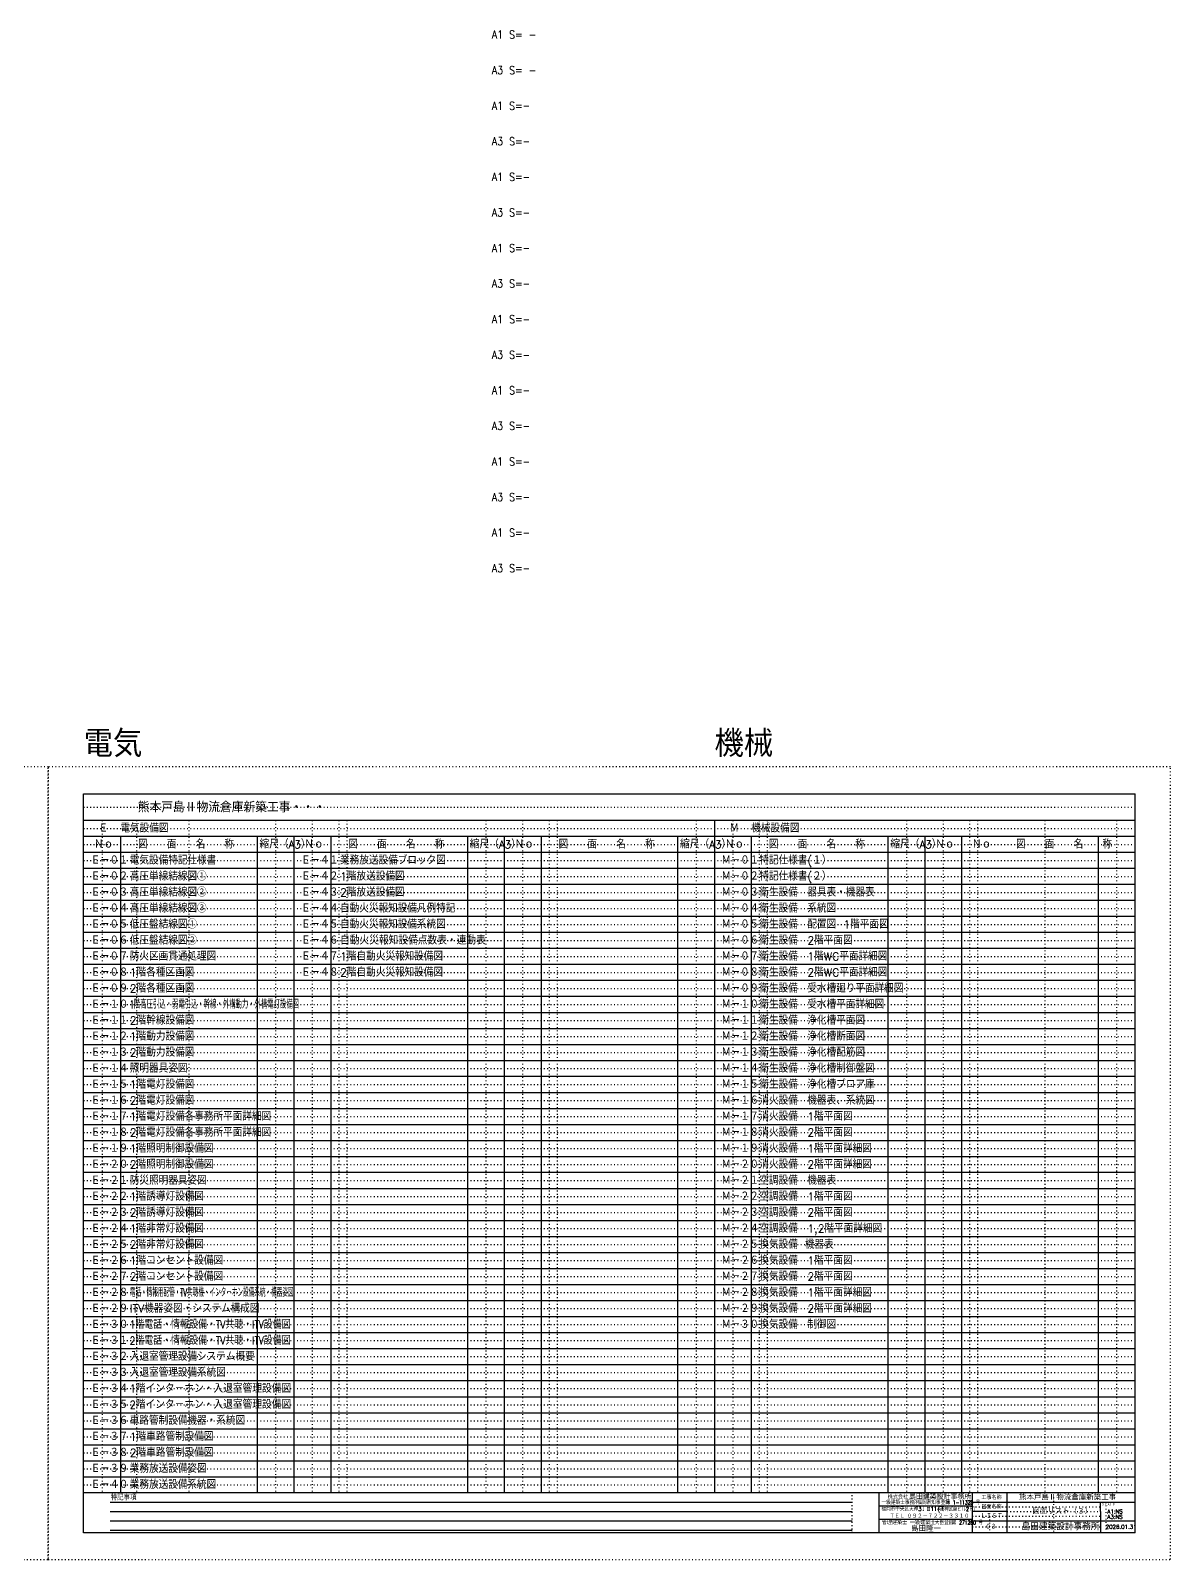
# Model space of a CAD drawing. Extents: x -3625 to 122525, y 27200 to 84500.
# Drawn here: x 79813 to 122525, y 27200 to 84500 of the extents above; entities that cross this region are included whole.
import ezdxf
from ezdxf.enums import TextEntityAlignment as Align

# ---------------------------------------------------------------- set-up
doc = ezdxf.new("R2010")
doc.units = 0
doc.header["$LTSCALE"] = 50
doc.header["$MEASUREMENT"] = 0
doc.linetypes.add('DOT', pattern=[2.5, 0.625, -1.875])
for name, color, linetype in [('99_頁番号', 4, 'CONTINUOUS'), ('_1-8_設備', 7, 'CONTINUOUS'), ('_F-0_補助線', 7, 'CONTINUOUS'), ('ADD_LINE', 7, 'CONTINUOUS')]:
    doc.layers.add(name, color=color, linetype=linetype)
doc.styles.add('DRACAD', font='txt', dxfattribs={"width": 0.85, "bigfont": 'extfont2'})
doc.styles.get("Standard").update_dxf_attribs({"font": 'txt', "bigfont": 'bigfont.shx'})

msp = doc.modelspace()

# ---------------------------------------------------------------- linework, layer by layer
at = {"layer": '_1-8_設備', "color": 3, "linetype": 'Continuous'}
for p, q in [((121200, 54900), (81800, 54900)), ((121200, 54900), (81800, 54900)), ((121200, 54900), (81800, 54900)), ((121200, 54300), (81800, 54300)), ((83180, 54300), (83180, 29700)), ((88300, 54300), (88300, 29700)), ((91060, 54300), (91060, 34500)), ((96180, 54300), (96180, 29700)), ((98940, 54300), (98940, 29700)), ((104060, 54300), (104060, 29700)), ((106820, 54300), (106820, 29700)), ((111940, 54300), (111940, 29700)), ((114700, 54300), (114700, 29700)), ((119820, 54300), (119820, 29700)), ((121200, 53700), (81800, 53700)), ((121200, 53100), (81800, 53100)), ((121200, 52500), (81800, 52500)), ((121200, 51900), (81800, 51900)), ((121200, 51300), (81800, 51300)), ((121200, 50700), (81800, 50700)), ((121200, 50100), (81800, 50100)), ((121200, 49500), (81800, 49500)), ((121200, 48900), (81800, 48900)), ((121200, 48300), (81800, 48300)), ((81800, 47700), (121200, 47700)), ((81800, 47100), (121200, 47100)), ((81800, 46500), (121200, 46500)), ((81800, 45900), (121200, 45900)), ((121200, 45300), (81800, 45300)), ((81800, 44700), (121200, 44700)), ((81800, 44100), (121200, 44100)), ((81800, 43500), (121200, 43500)), ((81800, 42900), (121200, 42900)), ((81800, 42300), (121200, 42300)), ((121200, 41700), (81800, 41700)), ((81800, 41100), (121200, 41100)), ((81800, 40500), (121200, 40500)), ((81800, 39900), (121200, 39900)), ((81800, 39300), (121200, 39300)), ((81800, 38700), (121200, 38700)), ((81800, 38100), (121200, 38100)), ((81800, 37500), (121200, 37500)), ((81800, 36900), (121200, 36900)), ((81800, 36300), (121200, 36300)), ((81800, 35700), (121200, 35700)), ((81800, 35100), (121200, 35100)), ((81800, 34500), (121200, 34500)), ((91060, 34500), (91060, 29700)), ((81800, 33900), (121200, 33900)), ((81800, 33300), (121200, 33300)), ((81800, 32700), (121200, 32700)), ((81800, 32100), (121200, 32100)), ((81800, 31500), (121200, 31500)), ((81800, 30900), (121200, 30900)), ((81800, 30300), (121200, 30300)), ((98940, 30300), (98940, 29700))]:
    msp.add_line(p, q, dxfattribs=at)
at = {"layer": '_1-8_設備', "color": 136, "linetype": 'Continuous'}
for p, q in [((105440, 54900), (105440, 29700)), ((89680, 54300), (89680, 29700)), ((97560, 54300), (97560, 29700)), ((113320, 54300), (113320, 29700))]:
    msp.add_line(p, q, dxfattribs=at)
at = {"layer": '_F-0_補助線', "color": 160, "linetype": 'Continuous'}
for p, q in [((81800, 28200), (81800, 55900)), ((81800, 55900), (121200, 55900)), ((121200, 28200), (121200, 55900)), ((121200, 29700), (81800, 29700)), ((111600, 29700), (111600, 28200)), ((115100, 29700), (115100, 28200)), ((115100, 29350), (121200, 29350)), ((116400, 29700), (116400, 28200)), ((119900, 29000), (119900, 29350)), ((115100, 29200), (111600, 29200)), ((115100, 28700), (111600, 28700)), ((116400, 29000), (115100, 29000)), ((119900, 29000), (119900, 28200)), ((121200, 28200), (81800, 28200)), ((115100, 28650), (121200, 28650))]:
    msp.add_line(p, q, dxfattribs=at)
at = {"layer": '_F-0_補助線', "color": 7, "linetype": 'Continuous'}
for p, q in [((82800, 29351), (110600, 29351)), ((82800, 29001), (110600, 29001)), ((82800, 28651), (110600, 28651)), ((82800, 28301), (110600, 28301))]:
    msp.add_line(p, q, dxfattribs=at)
at = {"layer": 'ADD_LINE', "color": 7, "linetype": 'DOT'}
for p, q in [((80475, 56900), (38425, 56900)), ((80475, 27200), (80475, 56900)), ((122525, 56900), (80475, 56900)), ((80475, 56900), (80475, 27200)), ((122525, 27200), (122525, 56900)), ((110600, 28200), (110600, 29700)), ((38425, 27200), (80475, 27200)), ((80475, 27200), (122525, 27200))]:
    msp.add_line(p, q, dxfattribs=at)
at = {"layer": 'ADD_LINE', "color": 211, "linetype": 'DOT'}
for p, q in [((81800, 55400), (121200, 55400)), ((81800, 54600), (121200, 54600)), ((82490, 54900), (82490, 29700)), ((83780, 54900), (83780, 29700)), ((85740, 54900), (85740, 29700)), ((88990, 54900), (88990, 29700)), ((90370, 54900), (90370, 29700)), ((91360, 54900), (91360, 29700)), ((91660, 54900), (91660, 29700)), ((96870, 54900), (96870, 29700)), ((98250, 54900), (98250, 29700)), ((99240, 54900), (99240, 29700)), ((99540, 54900), (99540, 29700)), ((104750, 54900), (104750, 29700)), ((106130, 54900), (106130, 29700)), ((107120, 54900), (107120, 29700)), ((107420, 54900), (107420, 29700)), ((112630, 54900), (112630, 29700)), ((114010, 54900), (114010, 29700)), ((115000, 54900), (115000, 29700)), ((115300, 54900), (115300, 29700)), ((117820, 54900), (117820, 29700)), ((120510, 54900), (120510, 29700)), ((81800, 54000), (121200, 54000)), ((81800, 53400), (121200, 53400)), ((81800, 52800), (121200, 52800)), ((81800, 52200), (121200, 52200)), ((81800, 51600), (121200, 51600)), ((81800, 51000), (121200, 51000)), ((81800, 50400), (121200, 50400)), ((81800, 49800), (121200, 49800)), ((81800, 49200), (121200, 49200)), ((81800, 48600), (121200, 48600)), ((81800, 48000), (121200, 48000)), ((81800, 47400), (121200, 47400)), ((81800, 46800), (121200, 46800)), ((81800, 46200), (121200, 46200)), ((81800, 45600), (121200, 45600)), ((81800, 45000), (121200, 45000)), ((81800, 44400), (121200, 44400)), ((81800, 43800), (121200, 43800)), ((81800, 43200), (121200, 43200)), ((81800, 42600), (121200, 42600)), ((81800, 42000), (121200, 42000)), ((81800, 41400), (121200, 41400)), ((81800, 41400), (121200, 41400)), ((81800, 40800), (121200, 40800)), ((81800, 40200), (121200, 40200)), ((81800, 39600), (121200, 39600)), ((81800, 39000), (121200, 39000)), ((81800, 38400), (121200, 38400)), ((81800, 37800), (121200, 37800)), ((81800, 37200), (121200, 37200)), ((81800, 36600), (121200, 36600)), ((81800, 36000), (121200, 36000)), ((81800, 35400), (121200, 35400)), ((81800, 34800), (121200, 34800)), ((81800, 34200), (121200, 34200)), ((81800, 33600), (121200, 33600)), ((81800, 33000), (121200, 33000)), ((81800, 32400), (121200, 32400)), ((81800, 31800), (121200, 31800)), ((81800, 31200), (121200, 31200)), ((81800, 30600), (121200, 30600)), ((81800, 30000), (121200, 30000)), ((118150, 29525), (118150, 28200)), ((115100, 29175), (119900, 29175)), ((115100, 28825), (119900, 28825)), ((115750, 28825), (115750, 28200)), ((116400, 29000), (119900, 29000)), ((115100, 28425), (119900, 28425))]:
    msp.add_line(p, q, dxfattribs=at)
at = {"layer": 'ADD_LINE', "color": 136, "linetype": 'DOT'}
msp.add_line((120100, 29350), (120100, 28200), dxfattribs=at)

# ---------------------------------------------------------------- texts
at = {"layer": '99_頁番号', "style": 'DRACAD', "width": 0.85}
for s, p in [('A1 S= -', (97103, 84110)), ('A3 S= -', (97103, 82777)), ('A1 S=-', (97103, 81444)), ('A3 S=-', (97103, 80110)), ('A1 S=-', (97103, 78777)), ('A3 S=-', (97103, 77444)), ('A1 S=-', (97103, 76110)), ('A3 S=-', (97103, 74777)), ('A1 S=-', (97103, 73444)), ('A3 S=-', (97103, 72110)), ('A1 S=-', (97103, 70777)), ('A3 S=-', (97103, 69444)), ('A1 S=-', (97103, 68110)), ('A3 S=-', (97103, 66777)), ('A1 S=-', (97103, 65444)), ('A3 S=-', (97103, 64110))]:
    msp.add_text(s, height=300, dxfattribs=at).set_placement(p, align=Align.BOTTOM_LEFT)
at = {"layer": '_1-8_設備', "color": 211}
for s, p in [('電気', (81800, 57276)), ('機械', (105440, 57276))]:
    msp.add_text(s, height=1000, dxfattribs=at).set_placement(p)
at = {"layer": '_1-8_設備', "color": 4}
msp.add_text('熊本戸島Ⅱ物流倉庫新築工事・・・', height=400, dxfattribs=at).set_placement((83830, 55200))
at = {"layer": '_1-8_設備', "color": 7}
for s, width, p in [('Ｅ', 0.833333, (82365, 54450)), ('Ｍ', 0.833333, (106005, 54450)), ('縮尺（A3）', 0.933333, (88390, 53850)), ('縮尺（A3）', 0.933333, (96270, 53850)), ('縮尺（A3）', 0.933333, (104150, 53850)), ('縮尺（A3）', 0.933333, (112030, 53850)), ('Ｅ－０１', 0.833333, (82072, 53248)), ('Ｅ－４１', 0.833333, (89952, 53248)), ('Ｍ－０１', 0.833333, (105705, 53250)), ('Ｅ－０２', 0.833333, (82072, 52648)), ('Ｅ－４２', 0.833333, (89952, 52648)), ('Ｍ－０２', 0.833333, (105705, 52650)), ('Ｅ－０３', 0.833333, (82072, 52048)), ('Ｅ－４３', 0.833333, (89952, 52048)), ('Ｍ－０３', 0.833333, (105705, 52050)), ('Ｅ－０４', 0.833333, (82072, 51448)), ('Ｅ－４４', 0.833333, (89952, 51448)), ('Ｍ－０４', 0.833333, (105705, 51450)), ('Ｅ－０５', 0.833333, (82072, 50848)), ('Ｅ－４５', 0.833333, (89952, 50848)), ('Ｍ－０５', 0.833333, (105705, 50850)), ('Ｅ－０６', 0.833333, (82072, 50248)), ('Ｅ－４６', 0.833333, (89952, 50248)), ('自動火災報知設備点数表・連動表', 0.933333, (91410, 50250)), ('Ｍ－０６', 0.833333, (105705, 50250)), ('Ｅ－０７', 0.833333, (82072, 49648)), ('Ｅ－４７', 0.833333, (89952, 49648)), ('Ｍ－０７', 0.833333, (105705, 49650)), ('Ｅ－０８', 0.833333, (82072, 49048)), ('Ｅ－４８', 0.833333, (89952, 49048)), ('Ｍ－０８', 0.833333, (105705, 49050)), ('Ｅ－０９', 0.833333, (82072, 48448)), ('Ｍ－０９', 0.833333, (105705, 48450)), ('Ｅ－１０', 0.833333, (82072, 47848)), ('1階高圧引込・弱電引込・幹線・外構動力・外構電灯設備図', 0.566667, (83530, 47850)), ('Ｍ－１０', 0.833333, (105705, 47850)), ('Ｅ－１１', 0.833333, (82072, 47248)), ('Ｍ－１１', 0.833333, (105705, 47250)), ('Ｅ－１２', 0.833333, (82072, 46648)), ('Ｍ－１２', 0.833333, (105705, 46650)), ('Ｅ－１３', 0.833333, (82072, 46048)), ('Ｍ－１３', 0.833333, (105705, 46050)), ('Ｅ－１４', 0.833333, (82072, 45448)), ('Ｍ－１４', 0.833333, (105705, 45450)), ('Ｅ－１５', 0.833333, (82072, 44848)), ('Ｍ－１５', 0.833333, (105705, 44850)), ('Ｅ－１６', 0.833333, (82072, 44248)), ('Ｍ－１６', 0.833333, (105705, 44250)), ('Ｅ－１７', 0.833333, (82072, 43648)), ('Ｍ－１７', 0.833333, (105705, 43650)), ('Ｅ－１８', 0.833333, (82072, 43048)), ('Ｍ－１８', 0.833333, (105705, 43050)), ('Ｅ－１９', 0.833333, (82072, 42448)), ('Ｍ－１９', 0.833333, (105705, 42450)), ('Ｅ－２０', 0.833333, (82072, 41848)), ('Ｍ－２０', 0.833333, (105705, 41850)), ('Ｅ－２１', 0.833333, (82072, 41248)), ('Ｍ－２１', 0.833333, (105705, 41250)), ('Ｅ－２２', 0.833333, (82072, 40648)), ('Ｍ－２２', 0.833333, (105705, 40650)), ('Ｅ－２３', 0.833333, (82072, 40048)), ('Ｍ－２３', 0.833333, (105705, 40050)), ('Ｅ－２４', 0.833333, (82072, 39448)), ('Ｍ－２４', 0.833333, (105705, 39450)), ('Ｅ－２５', 0.833333, (82072, 38848)), ('Ｍ－２５', 0.833333, (105705, 38850)), ('Ｅ－２６', 0.833333, (82072, 38248)), ('Ｍ－２６', 0.833333, (105705, 38250)), ('Ｅ－２７', 0.833333, (82072, 37648)), ('Ｍ－２７', 0.833333, (105705, 37650)), ('Ｅ－２８', 0.833333, (82072, 37048)), ('電話・情報用配管・TV共聴機・インタ－ホン設備系統・機器姿図', 0.5, (83530, 37050)), ('Ｍ－２８', 0.833333, (105705, 37050)), ('Ｅ－２９', 0.833333, (82072, 36448)), ('Ｍ－２９', 0.833333, (105705, 36450)), ('Ｅ－３０', 0.833333, (82072, 35848)), ('1階電話・情報設備・TV共聴・ITV設備図', 0.8, (83530, 35850)), ('Ｍ－３０', 0.833333, (105705, 35850)), ('Ｅ－３１', 0.833333, (82072, 35248)), ('2階電話・情報設備・TV共聴・ITV設備図', 0.8, (83530, 35250)), ('Ｅ－３２', 0.833333, (82072, 34648)), ('Ｅ－３３', 0.833333, (82072, 34048)), ('Ｅ－３４', 0.833333, (82072, 33448)), ('1階インタ－ホン・入退室管理設備図', 0.866667, (83530, 33450)), ('Ｅ－３５', 0.833333, (82072, 32848)), ('2階インタ－ホン・入退室管理設備図', 0.866667, (83530, 32850)), ('Ｅ－３６', 0.833333, (82072, 32248)), ('Ｅ－３７', 0.833333, (82072, 31648)), ('Ｅ－３８', 0.833333, (82072, 31048)), ('Ｅ－３９', 0.833333, (82072, 30448)), ('Ｅ－４０', 0.833333, (82072, 29848))]:
    msp.add_text(s, height=300, dxfattribs=dict(at, width=width)).set_placement(p)
for s, p in [('電気設備図', (83180, 54450)), ('機械設備図', (106820, 54450)), ('Ｎｏ', (82190, 53850)), ('図\u3000\u3000面\u3000\u3000名\u3000\u3000称', (83839, 53847)), ('Ｎｏ', (90070, 53850)), ('図\u3000\u3000面\u3000\u3000名\u3000\u3000称', (91719, 53847)), ('Ｎｏ', (97950, 53850)), ('図\u3000\u3000面\u3000\u3000名\u3000\u3000称', (99599, 53847)), ('Ｎｏ', (105830, 53850)), ('図\u3000\u3000面\u3000\u3000名\u3000\u3000称', (107479, 53847)), ('Ｎｏ', (113710, 53850)), ('Ｎｏ', (115090, 53850)), ('図\u3000\u3000面\u3000\u3000名\u3000\u3000称', (116739, 53847)), ('電気設備特記仕様書', (83530, 53250)), ('業務放送設備ブロック図', (91410, 53250)), ('特記仕様書(１）', (107120, 53250)), ('高圧単線結線図①', (83530, 52650)), ('1階放送設備図', (91410, 52650)), ('特記仕様書(２）', (107120, 52650)), ('高圧単線結線図②', (83530, 52050)), ('2階放送設備図', (91410, 52050)), ('衛生設備\u3000器具表・機器表', (107120, 52050)), ('高圧単線結線図③', (83530, 51450)), ('自動火災報知設備凡例特記', (91410, 51450)), ('衛生設備\u3000系統図', (107120, 51450)), ('低圧盤結線図①', (83530, 50850)), ('自動火災報知設備系統図', (91410, 50850)), ('衛生設備\u3000配置図 1階平面図', (107120, 50850)), ('低圧盤結線図②', (83530, 50250)), ('衛生設備\u30002階平面図', (107120, 50250)), ('防火区画貫通処理図', (83530, 49650)), ('1階自動火災報知設備図', (91410, 49650)), ('衛生設備\u30001階WC平面詳細図', (107120, 49650)), ('1階各種区画図', (83530, 49050)), ('2階自動火災報知設備図', (91410, 49050)), ('衛生設備\u30002階WC平面詳細図', (107120, 49050)), ('2階各種区画図', (83530, 48450)), ('衛生設備\u3000受水槽廻り平面詳細図', (107120, 48450)), ('衛生設備\u3000受水槽平面詳細図', (107120, 47850)), ('2階幹線設備図', (83530, 47250)), ('衛生設備\u3000浄化槽平面図', (107120, 47250)), ('1階動力設備図', (83530, 46650)), ('衛生設備\u3000浄化槽断面図', (107120, 46650)), ('2階動力設備図', (83530, 46050)), ('衛生設備\u3000浄化槽配筋図', (107120, 46050)), ('照明器具姿図', (83530, 45450)), ('衛生設備\u3000浄化槽制御盤図', (107120, 45450)), ('1階電灯設備図', (83530, 44850)), ('衛生設備\u3000浄化槽ブロア庫', (107120, 44850)), ('2階電灯設備図', (83530, 44250)), ('消火設備\u3000機器表、系統図', (107120, 44250)), ('1階電灯設備各事務所平面詳細図', (83530, 43650)), ('消火設備\u30001階平面図', (107120, 43650)), ('2階電灯設備各事務所平面詳細図', (83530, 43050)), ('消火設備\u30002階平面図', (107120, 43050)), ('1階照明制御設備図', (83530, 42450)), ('消火設備\u30001階平面詳細図', (107120, 42450)), ('2階照明制御設備図', (83530, 41850)), ('消火設備\u30002階平面詳細図', (107120, 41850)), ('防災照明器具姿図', (83530, 41250)), ('空調設備\u3000機器表', (107120, 41250)), ('1階誘導灯設備図', (83530, 40650)), ('空調設備\u30001階平面図', (107120, 40650)), ('2階誘導灯設備図', (83530, 40050)), ('空調設備\u30002階平面図', (107120, 40050)), ('1階非常灯設備図', (83530, 39450)), ('空調設備\u30001,2階平面詳細図', (107120, 39450)), ('2階非常灯設備図', (83530, 38850)), ('換気設備 機器表', (107120, 38850)), ('1階コンセント設備図', (83530, 38250)), ('換気設備\u30001階平面図', (107120, 38250)), ('2階コンセント設備図', (83530, 37650)), ('換気設備\u30002階平面図', (107120, 37650)), ('換気設備\u30001階平面詳細図', (107120, 37050)), ('ITV機器姿図・システム構成図', (83530, 36450)), ('換気設備\u30002階平面詳細図', (107120, 36450)), ('換気設備\u3000制御図', (107120, 35850)), ('入退室管理設備システム概要', (83530, 34650)), ('入退室管理設備系統図', (83530, 34050)), ('車路管制設備機器・系統図', (83530, 32250)), ('1階車路管制設備図', (83530, 31650)), ('2階車路管制設備図', (83530, 31050)), ('業務放送設備姿図', (83530, 30450)), ('業務放送設備系統図', (83530, 29850))]:
    msp.add_text(s, height=300, dxfattribs=at).set_placement(p)
at = {"layer": '_F-0_補助線', "color": 7}
for s, height, width, p in [('特記事項', 200, 0.864583, (82814, 29421)), ('一級建築士事務所', 150, 0.833333, (111699, 29264)), ('株式会社', 150, 0.911458, (111931, 29469)), ('島田建築設計事務所', 200, 0.925926, (112729, 29452)), ('福岡県知事登録 ', 150, 0.833333, (113038, 29264)), ('第 1-11328 号', 150, 0.666667, (114122, 29262)), ('工事名称', 150, 0.911458, (115442, 29450)), ('図面名称', 150, 0.911458, (115442, 29100)), ('ＳＣＡＬＥ', 100, 0.733333, (119950, 29200)), ('福岡市中央区天神3丁目11-1', 150, 0.823529, (111696, 29018)), ('管理建築士', 150, 0.916667, (111705, 28512)), ('ＴＥＬ', 150, 0.902778, (112000, 28750)), ('０９２－７２２－３３１０', 150, 0.928819, (112650, 28750)), ('一級建築士', 150, 0.916667, (112763, 28506)), ('大臣登録 ', 150, 0.833333, (113696, 28505)), ('(天神武藤ビル2Ｆ）', 150, 0.775862, (113804, 29011)), ('第 271280 号', 150, 0.666667, (114360, 28505)), ('ＬＩＳＴ', 175, 0.833333, (115421, 28738)), ('０３', 175, 0.833333, (115592, 28338)), ('島田建築設計事務所', 250, 0.925926, (116951, 28300))]:
    msp.add_text(s, height=height, dxfattribs=dict(at, width=width)).set_placement(p)
for s, height, p in [('熊本戸島Ⅱ物流倉庫新築工事', 200, (116850, 29425)), ('図面リスト（３）', 200, (117350, 28900)), ('A1:NS', 150, (120163, 28920)), ('A3:NS', 150, (120163, 28720)), ('島田隆一', 200, (112809, 28250)), ('2026.01.31', 150, (120100, 28346))]:
    msp.add_text(s, height=height, dxfattribs=at).set_placement(p)

doc.saveas('drawing.dxf')
